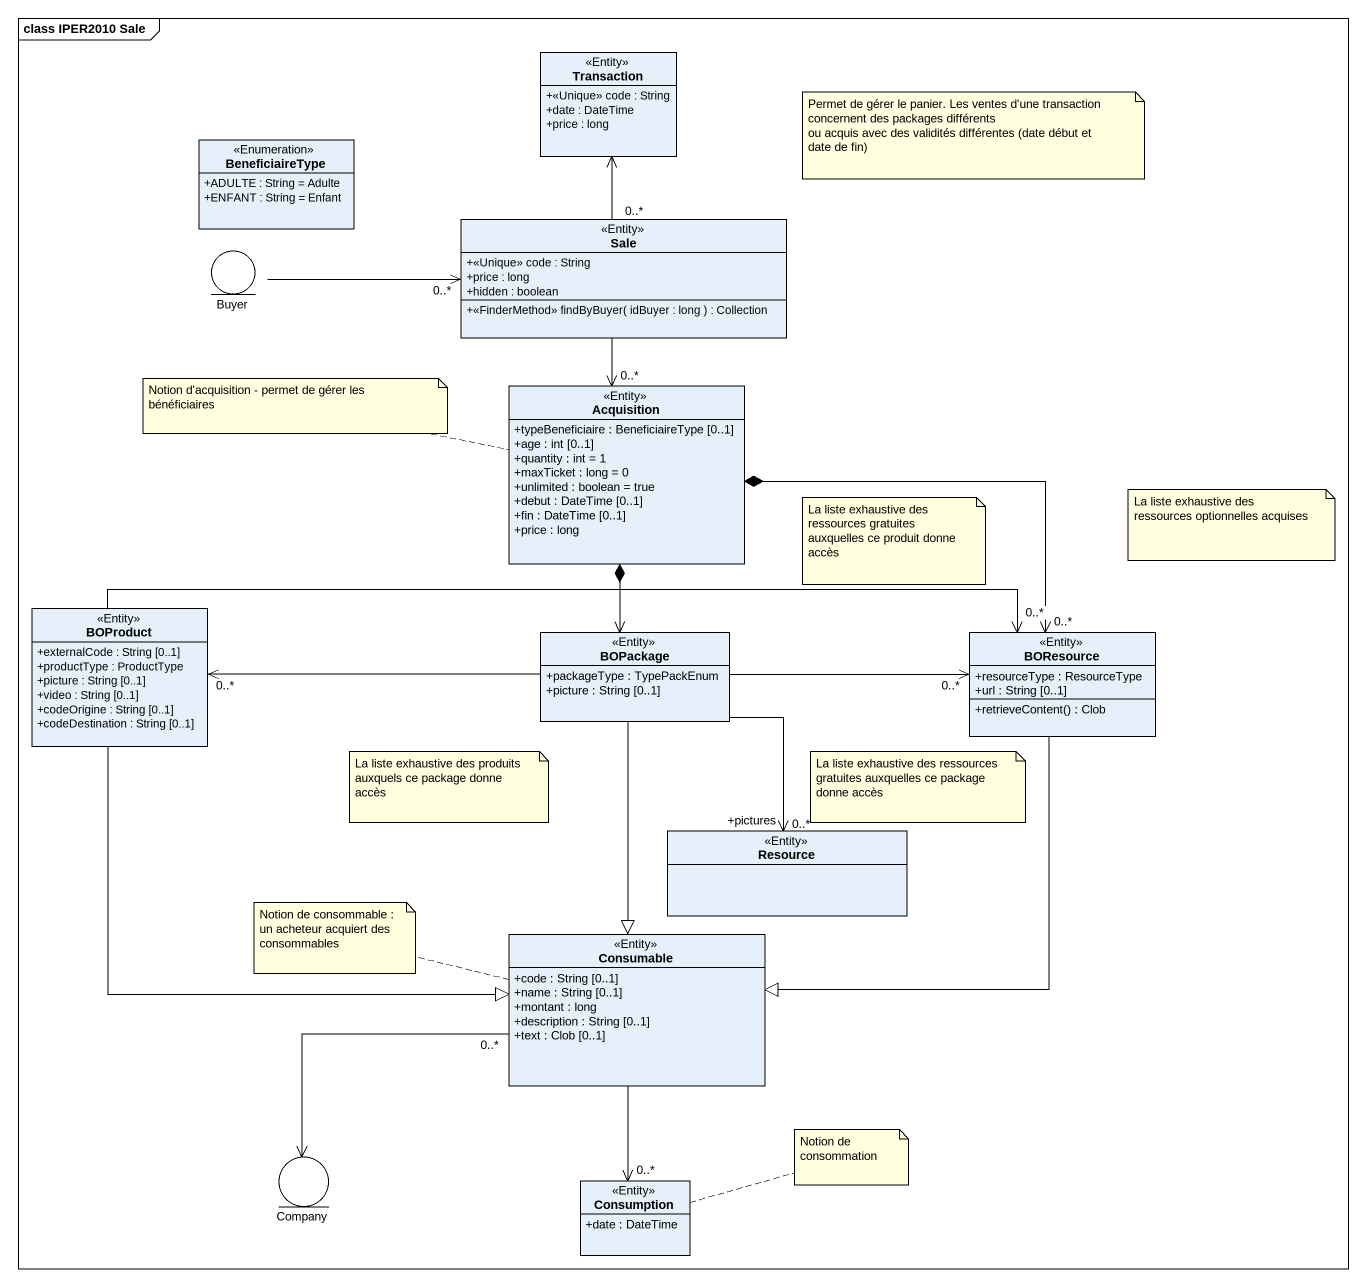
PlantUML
@startuml
mainframe class IPER2010 Sale
allowmixing
hide circle
hide empty members
skinparam classAttributeIconSize 0
class Transaction <<Entity>> {
  +<<Unique>> code : String
  +date : DateTime
  +price : long
}
class BeneficiaireType <<Enumeration>> {
  +ADULTE : String = Adulte
  +ENFANT : String = Enfant
}
class Sale <<Entity>> {
  +<<Unique>> code : String
  +price : long
  +hidden : boolean
  +<<FinderMethod>> findByBuyer( idBuyer : long ) : Collection
}
entity Buyer
class Acquisition <<Entity>> {
  +typeBeneficiaire : BeneficiaireType [0..1]
  +age : int [0..1]
  +quantity : int = 1
  +maxTicket : long = 0
  +unlimited : boolean = true
  +debut : DateTime [0..1]
  +fin : DateTime [0..1]
  +price : long
}
class BOProduct <<Entity>> {
  +externalCode : String [0..1]
  +productType : ProductType
  +picture : String [0..1]
  +video : String [0..1]
  +codeOrigine : String [0..1]
  +codeDestination : String [0..1]
}
class BOPackage <<Entity>> {
  +packageType : TypePackEnum
  +picture : String [0..1]
}
class BOResource <<Entity>> {
  +resourceType : ResourceType
  +url : String [0..1]
  +retrieveContent() : Clob
}
class Resource <<Entity>>
class Consumable <<Entity>> {
  +code : String [0..1]
  +name : String [0..1]
  +montant : long
  +description : String [0..1]
  +text : Clob [0..1]
}
entity Company
class Consumption <<Entity>> {
  +date : DateTime
}
Transaction <-- "0..*" Sale
Sale --> "0..*" Acquisition
Buyer -right-> "0..*" Sale
Acquisition *--> BOPackage
Acquisition *-right-> "0..*" BOResource
BOProduct -right-> "0..*" BOResource
BOProduct --|> Consumable
BOPackage -left-> "0..*" BOProduct
BOPackage -right-> "0..*" BOResource
BOPackage --> "0..*\n+pictures" Resource
BOPackage --|> Consumable
BOResource --|> Consumable
Consumable "0..*" -left-> Company
Consumable --> "0..*" Consumption
note as N1
  Permet de gérer le panier. Les ventes d'une transaction concernent des packages différents
  ou acquis avec des validités différentes (date début et date de fin)
end note
note left of Acquisition : Notion d'acquisition - permet de gérer les bénéficiaires
note as N3
  La liste exhaustive des ressources gratuites auxquelles ce produit donne accès
end note
note as N4
  La liste exhaustive des ressources optionnelles acquises
end note
note as N5
  La liste exhaustive des produits auxquels ce package donne accès
end note
note as N6
  La liste exhaustive des ressources gratuites auxquelles ce package donne accès
end note
note left of Consumable : Notion de consommable : un acheteur acquiert des consommables
note right of Consumption : Notion de consommation
@enduml
